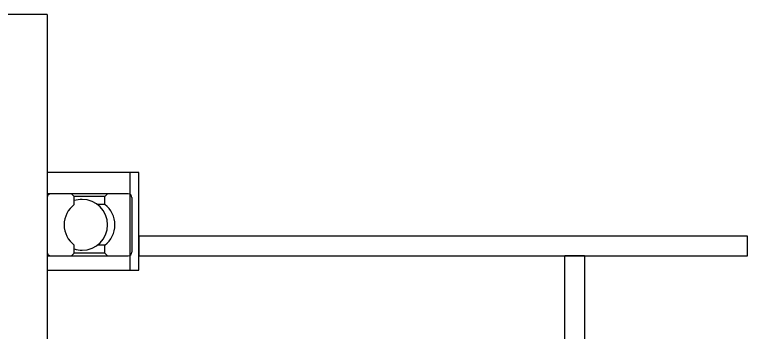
# Model space of a CAD drawing. Extents: x -49 to 4846, y -968 to 1090.
# Drawn here: x 3834.2 to 4059.2, y 984.1 to 1081.7 of the extents above; entities that cross this region are included whole.
import ezdxf

# ---------------------------------------------------------------- set-up
doc = ezdxf.new("R2010")
doc.units = 0
doc.layers.get('0').update_dxf_attribs({"linetype": 'CONTINUOUS'})

msp = doc.modelspace()

# ---------------------------------------------------------------- linework, layer by layer
at = {"color": 1}
for p, q in [((3844.242788, 1081.661723), (3824.242788, 1081.661723)), ((3844.242788, 1081.661723), (3844.242788, 981.661723)), ((3869.592788, 1033.160808), (3844.242788, 1033.160808)), ((3869.592788, 1033.160808), (3869.592788, 1003.160808)), ((3872.392788, 1033.160808), (3869.592788, 1033.160808)), ((3872.392788, 1003.160808), (3872.392788, 1033.160808)), ((3845.342788, 1026.596389), (3844.242788, 1026.596389)), ((3851.737788, 1026.596389), (3845.342788, 1026.596389)), ((3862.747788, 1026.596389), (3851.737788, 1026.596389)), ((3852.562788, 1025.771389), (3851.737788, 1026.596389)), ((3861.922788, 1025.771389), (3862.747788, 1026.596389)), ((3869.142788, 1026.596389), (3862.747788, 1026.596389)), ((3844.242788, 1025.496389), (3844.242788, 1008.696389)), ((3861.922788, 1025.771389), (3852.562788, 1025.771389)), ((3852.562788, 1023.336389), (3852.562788, 1025.771389)), ((3861.922788, 1023.336389), (3861.922788, 1025.771389)), ((3870.242788, 1025.496389), (3870.242788, 1008.696389)), ((3861.922788, 1023.336389), (3859.629488, 1023.336389)), ((3872.392788, 1013.596389), (3872.392788, 1007.596389)), ((4059.242788, 1013.596389), (3872.392788, 1013.596389)), ((4059.242788, 1007.596389), (4059.242788, 1013.596389)), ((3852.562788, 1008.421389), (3852.562788, 1010.856389)), ((3861.922788, 1010.856389), (3859.629488, 1010.856389)), ((3861.922788, 1008.421389), (3861.922788, 1010.856389)), ((3851.737788, 1007.596389), (3852.562788, 1008.421389)), ((3861.922788, 1008.421389), (3852.562788, 1008.421389)), ((3862.747788, 1007.596389), (3861.922788, 1008.421389)), ((3844.242788, 1007.596389), (3845.342788, 1007.596389)), ((3845.289338, 1007.596389), (3845.342788, 1007.596389)), ((3845.342788, 1007.596389), (3851.737788, 1007.596389)), ((3851.737788, 1007.596389), (3862.747788, 1007.596389)), ((3862.747788, 1007.596389), (3869.142788, 1007.596389)), ((3872.392788, 1007.596389), (4059.242788, 1007.596389)), ((4003.242788, 757.596389), (4003.242788, 1007.596389)), ((4009.242788, 1007.596389), (4003.242788, 1007.596389)), ((4009.242788, 1007.596389), (4009.242788, 757.596389)), ((4009.242788, 1007.596389), (4009.242788, 757.596389)), ((3844.242788, 1003.160808), (3869.592788, 1003.160808)), ((3869.592788, 1003.160808), (3872.392788, 1003.160808))]:
    msp.add_line(p, q, dxfattribs=at)
for centre, radius, start, end in [((3845.342788, 1025.496389), 1.1, 90, 180), ((3869.142788, 1025.496389), 1.1, 0, 90), ((3854.965072, 1017.096389), 7.8, 90, 107.951694), ((3854.965072, 1017.096389), 7.8, 270, 90), ((3857.242788, 1017.096389), 7.8, 126.869898, 233.130102), ((3857.242788, 1017.096389), 7.8, 306.869898, 53.130102), ((3845.342788, 1008.696389), 1.1, 180, 270), ((3854.965072, 1017.096389), 7.8, 252.048306, 270), ((3869.142788, 1008.696389), 1.1, 270, 0)]:
    msp.add_arc(centre, radius, start, end, dxfattribs=at)

doc.saveas('drawing.dxf')
